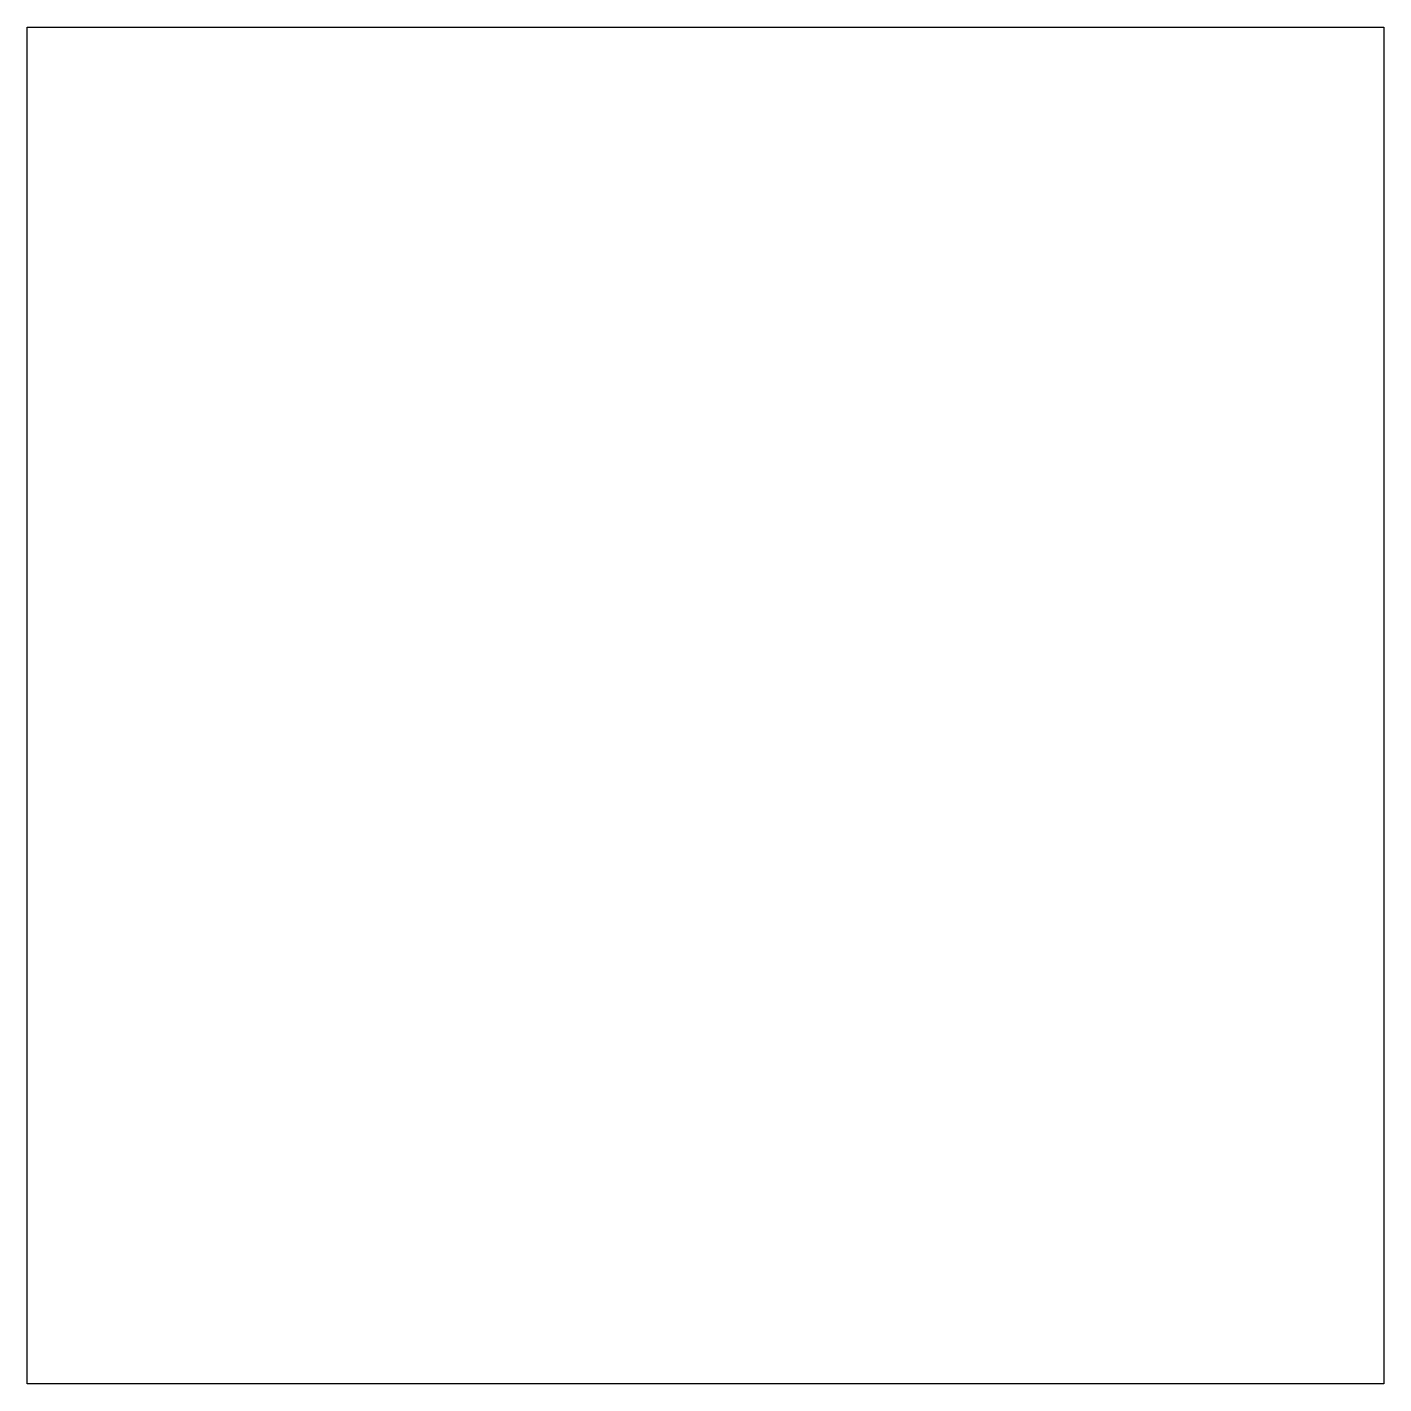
# Model space of a CAD drawing. Extents: x 43.3 to 53.3, y 242.8 to 252.8.
import ezdxf

# ---------------------------------------------------------------- set-up
doc = ezdxf.new("R2010")
doc.units = 0
doc.layers.get('0').update_dxf_attribs({"linetype": 'CONTINUOUS'})

msp = doc.modelspace()

# ---------------------------------------------------------------- linework, layer by layer
at = {"color": 7}
msp.add_lwpolyline([(43.314724, 252.761791), (53.314724, 252.761791), (53.314724, 242.761791), (43.314724, 242.761791), (43.314724, 252.761791), (43.314724, 252.761791)], dxfattribs=at)

doc.saveas('drawing.dxf')
